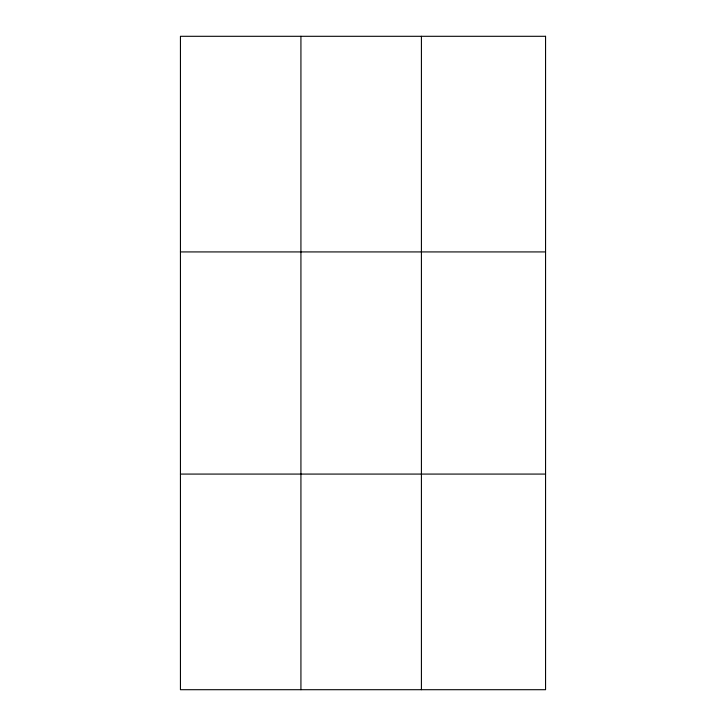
<?xml version="1.0" encoding="UTF-8"?>
<svg xmlns="http://www.w3.org/2000/svg" width="726" height="726" viewBox="0 0 726 726"><rect width="100%" height="100%" fill="white"/><g stroke="black" fill="none" stroke-linecap="round" stroke-linejoin="round"><path stroke-width="1.09" d="M300.927 36.3L300.927 689.7M421.416 36.3L421.416 689.7M180.438 251.922L545.562 251.922M180.438 474.078L545.562 474.078M545.562 36.3L545.562 689.7L180.438 689.7L180.438 36.3L545.562 36.3"/></g></svg>
